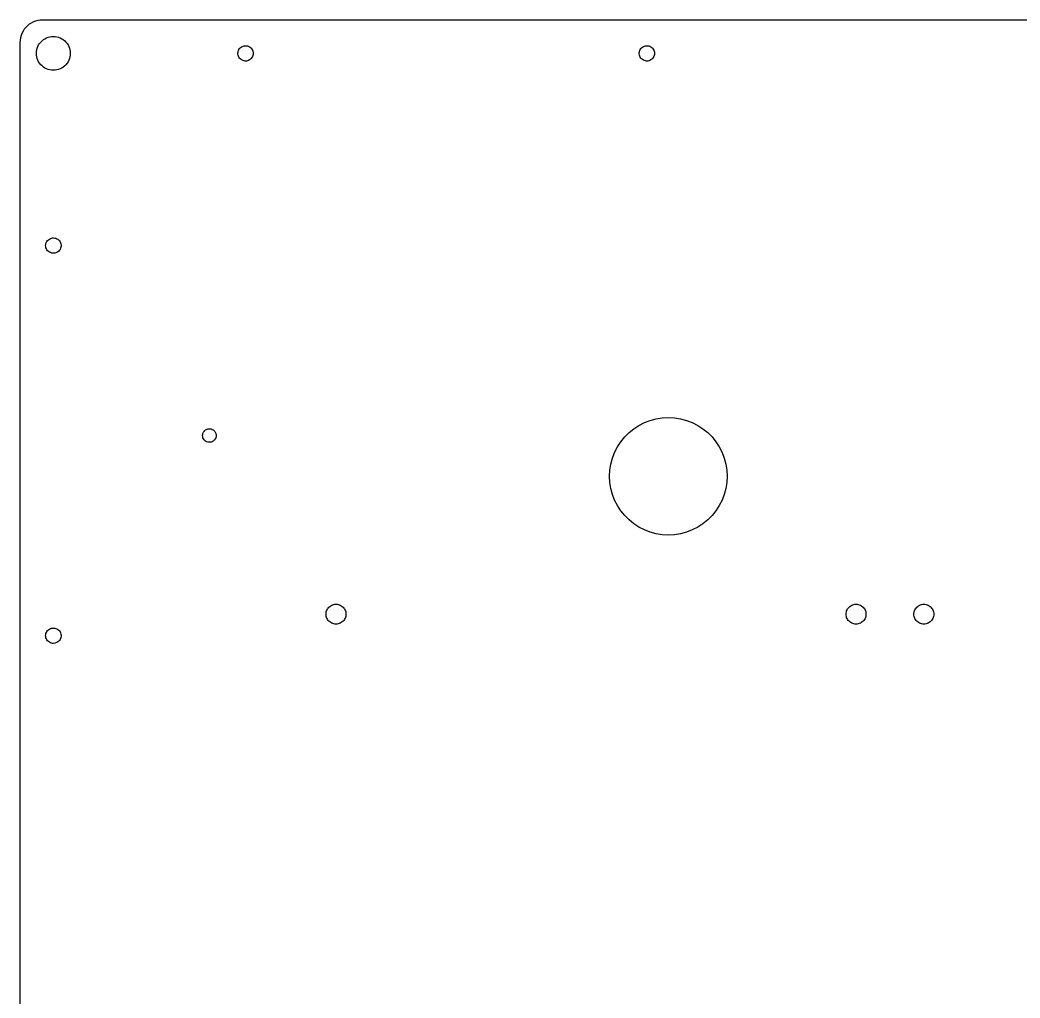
# Model space of a CAD drawing. Header units: metres. Extents: x -227 to 227, y -222 to 222.
# Drawn here: x -227.4 to -6.2, y 6.1 to 222.4 of the extents above; entities that cross this region are included whole.
import ezdxf

# ---------------------------------------------------------------- set-up
doc = ezdxf.new("R2010")
doc.units = ezdxf.units.M

msp = doc.modelspace()

# ---------------------------------------------------------------- linework, layer by layer
for p, q in [((-225.314, 221.42), (-225.721, 221.091)), ((-224.875, 221.705), (-225.314, 221.42)), ((-224.409, 221.943), (-224.875, 221.705)), ((-223.92, 222.13), (-224.409, 221.943)), ((-223.415, 222.266), (-223.92, 222.13)), ((-222.898, 222.348), (-223.415, 222.266)), ((-222.375, 222.375), (-222.898, 222.348)), ((222.375, 222.375), (-222.375, 222.375)), ((-226.943, 219.409), (-227.13, 218.92)), ((-226.705, 219.875), (-226.943, 219.409)), ((-226.42, 220.314), (-226.705, 219.875)), ((-226.091, 220.721), (-226.42, 220.314)), ((-225.721, 221.091), (-226.091, 220.721)), ((-227.348, 217.898), (-227.375, 217.375)), ((-227.375, 217.375), (-227.375, -217.375)), ((-227.266, 218.415), (-227.348, 217.898)), ((-227.13, 218.92), (-227.266, 218.415)), ((-223.426, 216.525), (-223.248, 216.875)), ((-223.248, 216.875), (-223.034, 217.204)), ((-223.034, 217.204), (-222.787, 217.509)), ((-222.787, 217.509), (-222.509, 217.787)), ((-222.509, 217.787), (-222.204, 218.034)), ((-222.204, 218.034), (-221.875, 218.248)), ((-221.875, 218.248), (-221.525, 218.426)), ((-221.525, 218.426), (-221.159, 218.566)), ((-221.159, 218.566), (-220.78, 218.668)), ((-220.78, 218.668), (-220.392, 218.729)), ((-220.392, 218.729), (-220, 218.75)), ((-220, 218.75), (-219.608, 218.729)), ((-219.608, 218.729), (-219.22, 218.668)), ((-219.22, 218.668), (-218.841, 218.566)), ((-218.841, 218.566), (-218.475, 218.426)), ((-218.475, 218.426), (-218.125, 218.248)), ((-218.125, 218.248), (-217.796, 218.034)), ((-217.796, 218.034), (-217.491, 217.787)), ((-217.491, 217.787), (-217.213, 217.509)), ((-217.213, 217.509), (-216.966, 217.204)), ((-216.966, 217.204), (-216.752, 216.875)), ((-216.752, 216.875), (-216.574, 216.525)), ((-223.75, 215), (-223.729, 215.392)), ((-223.729, 214.608), (-223.75, 215)), ((-223.729, 215.392), (-223.668, 215.78)), ((-223.668, 214.22), (-223.729, 214.608)), ((-223.668, 215.78), (-223.566, 216.159)), ((-223.566, 216.159), (-223.426, 216.525)), ((-216.574, 216.525), (-216.434, 216.159)), ((-216.434, 216.159), (-216.332, 215.78)), ((-216.332, 215.78), (-216.271, 215.392)), ((-216.271, 214.608), (-216.332, 214.22)), ((-216.271, 215.392), (-216.25, 215)), ((-216.25, 215), (-216.271, 214.608)), ((-179.195, 215.124), (-179.159, 215.37)), ((-179.195, 214.876), (-179.195, 215.124)), ((-179.159, 214.63), (-179.195, 214.876)), ((-179.159, 215.37), (-179.088, 215.607)), ((-179.088, 214.393), (-179.159, 214.63)), ((-179.088, 215.607), (-178.982, 215.832)), ((-178.982, 215.832), (-178.846, 216.039)), ((-178.846, 216.039), (-178.68, 216.224)), ((-178.68, 216.224), (-178.489, 216.383)), ((-178.489, 216.383), (-178.277, 216.512)), ((-178.277, 216.512), (-178.049, 216.609)), ((-178.049, 216.609), (-177.809, 216.672)), ((-177.809, 216.672), (-177.562, 216.699)), ((-177.562, 216.699), (-177.314, 216.69)), ((-177.314, 216.69), (-177.07, 216.645)), ((-177.07, 216.645), (-176.835, 216.565)), ((-176.835, 216.565), (-176.614, 216.451)), ((-176.614, 216.451), (-176.413, 216.307)), ((-176.413, 216.307), (-176.234, 216.134)), ((-176.234, 216.134), (-176.082, 215.938)), ((-176.082, 215.938), (-175.961, 215.722)), ((-175.961, 215.722), (-175.872, 215.49)), ((-175.872, 214.51), (-175.961, 214.278)), ((-175.872, 215.49), (-175.818, 215.248)), ((-175.818, 214.752), (-175.872, 214.51)), ((-175.818, 215.248), (-175.8, 215)), ((-175.8, 215), (-175.818, 214.752)), ((-90.4455, 215.124), (-90.4093, 215.37)), ((-90.4455, 214.876), (-90.4455, 215.124)), ((-90.4093, 214.63), (-90.4455, 214.876)), ((-90.4093, 215.37), (-90.3378, 215.607)), ((-90.3378, 214.393), (-90.4093, 214.63)), ((-90.3378, 215.607), (-90.2325, 215.832)), ((-90.2325, 215.832), (-90.0955, 216.039)), ((-90.0955, 216.039), (-89.9299, 216.224)), ((-89.9299, 216.224), (-89.7392, 216.383)), ((-89.7392, 216.383), (-89.5273, 216.512)), ((-89.5273, 216.512), (-89.2989, 216.609)), ((-89.2989, 216.609), (-89.0588, 216.672)), ((-89.0588, 216.672), (-88.8121, 216.699)), ((-88.8121, 216.699), (-88.5641, 216.69)), ((-88.5641, 216.69), (-88.32, 216.645)), ((-88.32, 216.645), (-88.0851, 216.565)), ((-88.0851, 216.565), (-87.8644, 216.451)), ((-87.8644, 216.451), (-87.6626, 216.307)), ((-87.6626, 216.307), (-87.4839, 216.134)), ((-87.4839, 216.134), (-87.3322, 215.938)), ((-87.3322, 215.938), (-87.2107, 215.722)), ((-87.2107, 215.722), (-87.1221, 215.49)), ((-87.1221, 214.51), (-87.2107, 214.278)), ((-87.1221, 215.49), (-87.0681, 215.248)), ((-87.0681, 214.752), (-87.1221, 214.51)), ((-87.0681, 215.248), (-87.05, 215)), ((-87.05, 215), (-87.0681, 214.752)), ((-223.566, 213.841), (-223.668, 214.22)), ((-223.426, 213.475), (-223.566, 213.841)), ((-223.248, 213.125), (-223.426, 213.475)), ((-223.034, 212.796), (-223.248, 213.125)), ((-222.787, 212.491), (-223.034, 212.796)), ((-222.509, 212.213), (-222.787, 212.491)), ((-217.213, 212.491), (-217.491, 212.213)), ((-216.966, 212.796), (-217.213, 212.491)), ((-216.752, 213.125), (-216.966, 212.796)), ((-216.574, 213.475), (-216.752, 213.125)), ((-216.434, 213.841), (-216.574, 213.475)), ((-216.332, 214.22), (-216.434, 213.841)), ((-178.982, 214.168), (-179.088, 214.393)), ((-178.846, 213.961), (-178.982, 214.168)), ((-178.68, 213.776), (-178.846, 213.961)), ((-178.489, 213.617), (-178.68, 213.776)), ((-178.277, 213.488), (-178.489, 213.617)), ((-178.049, 213.391), (-178.277, 213.488)), ((-177.809, 213.328), (-178.049, 213.391)), ((-177.562, 213.301), (-177.809, 213.328)), ((-177.314, 213.31), (-177.562, 213.301)), ((-177.07, 213.355), (-177.314, 213.31)), ((-176.835, 213.435), (-177.07, 213.355)), ((-176.614, 213.549), (-176.835, 213.435)), ((-176.413, 213.693), (-176.614, 213.549)), ((-176.234, 213.866), (-176.413, 213.693)), ((-176.082, 214.062), (-176.234, 213.866)), ((-175.961, 214.278), (-176.082, 214.062)), ((-90.2325, 214.168), (-90.3378, 214.393)), ((-90.0955, 213.961), (-90.2325, 214.168)), ((-89.9299, 213.776), (-90.0955, 213.961)), ((-89.7392, 213.617), (-89.9299, 213.776)), ((-89.5273, 213.488), (-89.7392, 213.617)), ((-89.2989, 213.391), (-89.5273, 213.488)), ((-89.0588, 213.328), (-89.2989, 213.391)), ((-88.8121, 213.301), (-89.0588, 213.328)), ((-88.5641, 213.31), (-88.8121, 213.301)), ((-88.32, 213.355), (-88.5641, 213.31)), ((-88.0851, 213.435), (-88.32, 213.355)), ((-87.8644, 213.549), (-88.0851, 213.435)), ((-87.6626, 213.693), (-87.8644, 213.549)), ((-87.4839, 213.866), (-87.6626, 213.693)), ((-87.3322, 214.062), (-87.4839, 213.866)), ((-87.2107, 214.278), (-87.3322, 214.062)), ((-222.204, 211.966), (-222.509, 212.213)), ((-221.875, 211.752), (-222.204, 211.966)), ((-221.525, 211.574), (-221.875, 211.752)), ((-221.159, 211.434), (-221.525, 211.574)), ((-220.78, 211.332), (-221.159, 211.434)), ((-220.392, 211.271), (-220.78, 211.332)), ((-220, 211.25), (-220.392, 211.271)), ((-219.608, 211.271), (-220, 211.25)), ((-219.22, 211.332), (-219.608, 211.271)), ((-218.841, 211.434), (-219.22, 211.332)), ((-218.475, 211.574), (-218.841, 211.434)), ((-218.125, 211.752), (-218.475, 211.574)), ((-217.796, 211.966), (-218.125, 211.752)), ((-217.491, 212.213), (-217.796, 211.966)), ((-221.7, 172.5), (-221.682, 172.748)), ((-221.682, 172.252), (-221.7, 172.5)), ((-221.682, 172.748), (-221.628, 172.99)), ((-221.628, 172.99), (-221.539, 173.222)), ((-221.539, 173.222), (-221.418, 173.438)), ((-221.418, 173.438), (-221.266, 173.634)), ((-221.266, 173.634), (-221.087, 173.807)), ((-221.087, 173.807), (-220.886, 173.951)), ((-220.886, 173.951), (-220.665, 174.065)), ((-220.665, 174.065), (-220.43, 174.145)), ((-220.43, 174.145), (-220.186, 174.19)), ((-220.186, 174.19), (-219.938, 174.199)), ((-219.938, 174.199), (-219.691, 174.172)), ((-219.691, 174.172), (-219.451, 174.109)), ((-219.451, 174.109), (-219.223, 174.012)), ((-219.223, 174.012), (-219.011, 173.883)), ((-219.011, 173.883), (-218.82, 173.724)), ((-218.82, 173.724), (-218.654, 173.539)), ((-218.654, 173.539), (-218.518, 173.332)), ((-218.518, 173.332), (-218.412, 173.107)), ((-218.412, 173.107), (-218.341, 172.87)), ((-218.341, 172.87), (-218.305, 172.624)), ((-218.305, 172.624), (-218.305, 172.376)), ((-221.628, 172.01), (-221.682, 172.252)), ((-221.539, 171.778), (-221.628, 172.01)), ((-221.418, 171.562), (-221.539, 171.778)), ((-221.266, 171.366), (-221.418, 171.562)), ((-221.087, 171.193), (-221.266, 171.366)), ((-220.886, 171.049), (-221.087, 171.193)), ((-220.665, 170.935), (-220.886, 171.049)), ((-220.43, 170.855), (-220.665, 170.935)), ((-220.186, 170.81), (-220.43, 170.855)), ((-219.938, 170.801), (-220.186, 170.81)), ((-219.691, 170.828), (-219.938, 170.801)), ((-219.451, 170.891), (-219.691, 170.828)), ((-219.223, 170.988), (-219.451, 170.891)), ((-219.011, 171.117), (-219.223, 170.988)), ((-218.82, 171.276), (-219.011, 171.117)), ((-218.654, 171.461), (-218.82, 171.276)), ((-218.518, 171.668), (-218.654, 171.461)), ((-218.412, 171.893), (-218.518, 171.668)), ((-218.341, 172.13), (-218.412, 171.893)), ((-218.305, 172.376), (-218.341, 172.13)), ((-91.6412, 132.017), (-90.5, 132.758)), ((-90.5, 132.758), (-89.2876, 133.376)), ((-89.2876, 133.376), (-88.0172, 133.864)), ((-88.0172, 133.864), (-86.7029, 134.216)), ((-86.7029, 134.216), (-85.3589, 134.429)), ((-85.3589, 134.429), (-84, 134.5)), ((-84, 134.5), (-82.6411, 134.429)), ((-82.6411, 134.429), (-81.2971, 134.216)), ((-81.2971, 134.216), (-79.9828, 133.864)), ((-79.9828, 133.864), (-78.7124, 133.376)), ((-78.7124, 133.376), (-77.5, 132.758)), ((-77.5, 132.758), (-76.3588, 132.017)), ((-187, 130.5), (-186.98, 130.747)), ((-186.98, 130.253), (-187, 130.5)), ((-186.98, 130.747), (-186.919, 130.987)), ((-186.919, 130.987), (-186.819, 131.214)), ((-186.819, 131.214), (-186.684, 131.421)), ((-186.684, 131.421), (-186.516, 131.604)), ((-186.516, 131.604), (-186.32, 131.756)), ((-186.32, 131.756), (-186.103, 131.874)), ((-186.103, 131.874), (-185.868, 131.954)), ((-185.868, 131.954), (-185.624, 131.995)), ((-185.624, 131.995), (-185.376, 131.995)), ((-185.376, 131.995), (-185.132, 131.954)), ((-185.132, 131.954), (-184.897, 131.874)), ((-184.897, 131.874), (-184.68, 131.756)), ((-184.68, 131.756), (-184.484, 131.604)), ((-184.484, 131.604), (-184.316, 131.421)), ((-184.316, 131.421), (-184.181, 131.214)), ((-184.181, 131.214), (-184.081, 130.987)), ((-184.081, 130.987), (-184.02, 130.747)), ((-184.02, 130.747), (-184, 130.5)), ((-184, 130.5), (-184.02, 130.253)), ((-93.6609, 130.199), (-92.6987, 131.161)), ((-92.6987, 131.161), (-91.6412, 132.017)), ((-76.3588, 132.017), (-75.3013, 131.161)), ((-75.3013, 131.161), (-74.3391, 130.199)), ((-186.919, 130.013), (-186.98, 130.253)), ((-186.819, 129.786), (-186.919, 130.013)), ((-186.684, 129.579), (-186.819, 129.786)), ((-186.516, 129.396), (-186.684, 129.579)), ((-186.32, 129.244), (-186.516, 129.396)), ((-186.103, 129.126), (-186.32, 129.244)), ((-185.868, 129.046), (-186.103, 129.126)), ((-185.624, 129.005), (-185.868, 129.046)), ((-185.376, 129.005), (-185.624, 129.005)), ((-185.132, 129.046), (-185.376, 129.005)), ((-184.897, 129.126), (-185.132, 129.046)), ((-184.68, 129.244), (-184.897, 129.126)), ((-184.484, 129.396), (-184.68, 129.244)), ((-184.316, 129.579), (-184.484, 129.396)), ((-184.181, 129.786), (-184.316, 129.579)), ((-184.081, 130.013), (-184.181, 129.786)), ((-184.02, 130.253), (-184.081, 130.013)), ((-95.2583, 128), (-94.5172, 129.141)), ((-94.5172, 129.141), (-93.6609, 130.199)), ((-74.3391, 130.199), (-73.4828, 129.141)), ((-73.4828, 129.141), (-72.7417, 128)), ((-96.3637, 125.517), (-95.8761, 126.788)), ((-95.8761, 126.788), (-95.2583, 128)), ((-72.7417, 128), (-72.1239, 126.788)), ((-72.1239, 126.788), (-71.6363, 125.517)), ((-96.9288, 122.859), (-96.7159, 124.203)), ((-96.7159, 124.203), (-96.3637, 125.517)), ((-71.6363, 125.517), (-71.2841, 124.203)), ((-71.2841, 124.203), (-71.0712, 122.859)), ((-97, 121.5), (-96.9288, 122.859)), ((-71.0712, 122.859), (-71, 121.5)), ((-96.9288, 120.141), (-97, 121.5)), ((-96.7159, 118.797), (-96.9288, 120.141)), ((-71.0712, 120.141), (-71.2841, 118.797)), ((-71, 121.5), (-71.0712, 120.141)), ((-96.3637, 117.483), (-96.7159, 118.797)), ((-95.8761, 116.212), (-96.3637, 117.483)), ((-71.6363, 117.483), (-72.1239, 116.212)), ((-71.2841, 118.797), (-71.6363, 117.483)), ((-95.2583, 115), (-95.8761, 116.212)), ((-94.5172, 113.859), (-95.2583, 115)), ((-72.7417, 115), (-73.4828, 113.859)), ((-72.1239, 116.212), (-72.7417, 115)), ((-93.6609, 112.801), (-94.5172, 113.859)), ((-92.6987, 111.839), (-93.6609, 112.801)), ((-74.3391, 112.801), (-75.3013, 111.839)), ((-73.4828, 113.859), (-74.3391, 112.801)), ((-91.6412, 110.983), (-92.6987, 111.839)), ((-90.5, 110.242), (-91.6412, 110.983)), ((-76.3588, 110.983), (-77.5, 110.242)), ((-75.3013, 111.839), (-76.3588, 110.983)), ((-89.2876, 109.624), (-90.5, 110.242)), ((-88.0172, 109.136), (-89.2876, 109.624)), ((-86.7029, 108.784), (-88.0172, 109.136)), ((-85.3589, 108.571), (-86.7029, 108.784)), ((-84, 108.5), (-85.3589, 108.571)), ((-82.6411, 108.571), (-84, 108.5)), ((-81.2971, 108.784), (-82.6411, 108.571)), ((-79.9828, 109.136), (-81.2971, 108.784)), ((-78.7124, 109.624), (-79.9828, 109.136)), ((-77.5, 110.242), (-78.7124, 109.624)), ((-158.67, 92.8628), (-158.455, 92.9821)), ((-158.455, 92.9821), (-158.227, 93.0765)), ((-158.227, 93.0765), (-157.99, 93.1448)), ((-157.99, 93.1448), (-157.746, 93.1862)), ((-157.746, 93.1862), (-157.5, 93.2)), ((-157.5, 93.2), (-157.254, 93.1862)), ((-157.254, 93.1862), (-157.01, 93.1448)), ((-157.01, 93.1448), (-156.773, 93.0765)), ((-156.773, 93.0765), (-156.545, 92.9821)), ((-156.545, 92.9821), (-156.33, 92.8628)), ((-43.6705, 92.8628), (-43.4545, 92.9821)), ((-43.4545, 92.9821), (-43.2266, 93.0765)), ((-43.2266, 93.0765), (-42.9895, 93.1448)), ((-42.9895, 93.1448), (-42.7463, 93.1862)), ((-42.7463, 93.1862), (-42.5, 93.2)), ((-42.5, 93.2), (-42.2537, 93.1862)), ((-42.2537, 93.1862), (-42.0105, 93.1448)), ((-42.0105, 93.1448), (-41.7734, 93.0765)), ((-41.7734, 93.0765), (-41.5455, 92.9821)), ((-41.5455, 92.9821), (-41.3295, 92.8628)), ((-28.6705, 92.8628), (-28.4545, 92.9821)), ((-28.4545, 92.9821), (-28.2266, 93.0765)), ((-28.2266, 93.0765), (-27.9895, 93.1448)), ((-27.9895, 93.1448), (-27.7463, 93.1862)), ((-27.7463, 93.1862), (-27.5, 93.2)), ((-27.5, 93.2), (-27.2537, 93.1862)), ((-27.2537, 93.1862), (-27.0105, 93.1448)), ((-27.0105, 93.1448), (-26.7734, 93.0765)), ((-26.7734, 93.0765), (-26.5455, 92.9821)), ((-26.5455, 92.9821), (-26.3295, 92.8628)), ((-159.7, 91), (-159.686, 91.2463)), ((-159.686, 90.7537), (-159.7, 91)), ((-159.686, 91.2463), (-159.645, 91.4895)), ((-159.645, 90.5105), (-159.686, 90.7537)), ((-159.645, 91.4895), (-159.577, 91.7266)), ((-159.577, 91.7266), (-159.482, 91.9545)), ((-159.482, 91.9545), (-159.363, 92.1705)), ((-159.363, 92.1705), (-159.22, 92.3717)), ((-159.22, 92.3717), (-159.056, 92.5556)), ((-159.056, 92.5556), (-158.872, 92.72)), ((-158.872, 92.72), (-158.67, 92.8628)), ((-156.33, 92.8628), (-156.128, 92.72)), ((-156.128, 92.72), (-155.944, 92.5556)), ((-155.944, 92.5556), (-155.78, 92.3717)), ((-155.78, 92.3717), (-155.637, 92.1705)), ((-155.637, 92.1705), (-155.518, 91.9545)), ((-155.518, 91.9545), (-155.423, 91.7266)), ((-155.423, 91.7266), (-155.355, 91.4895)), ((-155.355, 91.4895), (-155.314, 91.2463)), ((-155.314, 90.7537), (-155.355, 90.5105)), ((-155.314, 91.2463), (-155.3, 91)), ((-155.3, 91), (-155.314, 90.7537)), ((-44.7, 91), (-44.6862, 91.2463)), ((-44.6862, 90.7537), (-44.7, 91)), ((-44.6862, 91.2463), (-44.6448, 91.4895)), ((-44.6448, 90.5105), (-44.6862, 90.7537)), ((-44.6448, 91.4895), (-44.5765, 91.7266)), ((-44.5765, 91.7266), (-44.4821, 91.9545)), ((-44.4821, 91.9545), (-44.3628, 92.1705)), ((-44.3628, 92.1705), (-44.22, 92.3717)), ((-44.22, 92.3717), (-44.0556, 92.5556)), ((-44.0556, 92.5556), (-43.8717, 92.72)), ((-43.8717, 92.72), (-43.6705, 92.8628)), ((-41.3295, 92.8628), (-41.1283, 92.72)), ((-41.1283, 92.72), (-40.9444, 92.5556)), ((-40.9444, 92.5556), (-40.78, 92.3717)), ((-40.78, 92.3717), (-40.6372, 92.1705)), ((-40.6372, 92.1705), (-40.5179, 91.9545)), ((-40.5179, 91.9545), (-40.4234, 91.7266)), ((-40.4234, 91.7266), (-40.3551, 91.4895)), ((-40.3551, 91.4895), (-40.3138, 91.2463)), ((-40.3138, 90.7537), (-40.3551, 90.5105)), ((-40.3138, 91.2463), (-40.3, 91)), ((-40.3, 91), (-40.3138, 90.7537)), ((-29.7, 91), (-29.6862, 91.2463)), ((-29.6862, 90.7537), (-29.7, 91)), ((-29.6862, 91.2463), (-29.6448, 91.4895)), ((-29.6448, 90.5105), (-29.6862, 90.7537)), ((-29.6448, 91.4895), (-29.5765, 91.7266)), ((-29.5765, 91.7266), (-29.4821, 91.9545)), ((-29.4821, 91.9545), (-29.3628, 92.1705)), ((-29.3628, 92.1705), (-29.22, 92.3717)), ((-29.22, 92.3717), (-29.0556, 92.5556)), ((-29.0556, 92.5556), (-28.8717, 92.72)), ((-28.8717, 92.72), (-28.6705, 92.8628)), ((-26.3295, 92.8628), (-26.1283, 92.72)), ((-26.1283, 92.72), (-25.9444, 92.5556)), ((-25.9444, 92.5556), (-25.78, 92.3717)), ((-25.78, 92.3717), (-25.6372, 92.1705)), ((-25.6372, 92.1705), (-25.5179, 91.9545)), ((-25.5179, 91.9545), (-25.4234, 91.7266)), ((-25.4234, 91.7266), (-25.3551, 91.4895)), ((-25.3551, 91.4895), (-25.3138, 91.2463)), ((-25.3138, 90.7537), (-25.3551, 90.5105)), ((-25.3138, 91.2463), (-25.3, 91)), ((-25.3, 91), (-25.3138, 90.7537)), ((-159.577, 90.2734), (-159.645, 90.5105)), ((-159.482, 90.0455), (-159.577, 90.2734)), ((-159.363, 89.8295), (-159.482, 90.0455)), ((-159.22, 89.6283), (-159.363, 89.8295)), ((-159.056, 89.4444), (-159.22, 89.6283)), ((-158.872, 89.28), (-159.056, 89.4444)), ((-158.67, 89.1372), (-158.872, 89.28)), ((-158.455, 89.0179), (-158.67, 89.1372)), ((-158.227, 88.9234), (-158.455, 89.0179)), ((-157.99, 88.8551), (-158.227, 88.9234)), ((-157.746, 88.8138), (-157.99, 88.8551)), ((-157.5, 88.8), (-157.746, 88.8138)), ((-157.254, 88.8138), (-157.5, 88.8)), ((-157.01, 88.8551), (-157.254, 88.8138)), ((-156.773, 88.9234), (-157.01, 88.8551)), ((-156.545, 89.0179), (-156.773, 88.9234)), ((-156.33, 89.1372), (-156.545, 89.0179)), ((-156.128, 89.28), (-156.33, 89.1372)), ((-155.944, 89.4444), (-156.128, 89.28)), ((-155.78, 89.6283), (-155.944, 89.4444)), ((-155.637, 89.8295), (-155.78, 89.6283)), ((-155.518, 90.0455), (-155.637, 89.8295)), ((-155.423, 90.2734), (-155.518, 90.0455)), ((-155.355, 90.5105), (-155.423, 90.2734)), ((-44.5765, 90.2734), (-44.6448, 90.5105)), ((-44.4821, 90.0455), (-44.5765, 90.2734)), ((-44.3628, 89.8295), (-44.4821, 90.0455)), ((-44.22, 89.6283), (-44.3628, 89.8295)), ((-44.0556, 89.4444), (-44.22, 89.6283)), ((-43.8717, 89.28), (-44.0556, 89.4444)), ((-43.6705, 89.1372), (-43.8717, 89.28)), ((-43.4545, 89.0179), (-43.6705, 89.1372)), ((-43.2266, 88.9234), (-43.4545, 89.0179)), ((-42.9895, 88.8551), (-43.2266, 88.9234)), ((-42.7463, 88.8138), (-42.9895, 88.8551)), ((-42.5, 88.8), (-42.7463, 88.8138)), ((-42.2537, 88.8138), (-42.5, 88.8)), ((-42.0105, 88.8551), (-42.2537, 88.8138)), ((-41.7734, 88.9234), (-42.0105, 88.8551)), ((-41.5455, 89.0179), (-41.7734, 88.9234)), ((-41.3295, 89.1372), (-41.5455, 89.0179)), ((-41.1283, 89.28), (-41.3295, 89.1372)), ((-40.9444, 89.4444), (-41.1283, 89.28)), ((-40.78, 89.6283), (-40.9444, 89.4444)), ((-40.6372, 89.8295), (-40.78, 89.6283)), ((-40.5179, 90.0455), (-40.6372, 89.8295)), ((-40.4234, 90.2734), (-40.5179, 90.0455)), ((-40.3551, 90.5105), (-40.4234, 90.2734)), ((-29.5765, 90.2734), (-29.6448, 90.5105)), ((-29.4821, 90.0455), (-29.5765, 90.2734)), ((-29.3628, 89.8295), (-29.4821, 90.0455)), ((-29.22, 89.6283), (-29.3628, 89.8295)), ((-29.0556, 89.4444), (-29.22, 89.6283)), ((-28.8717, 89.28), (-29.0556, 89.4444)), ((-28.6705, 89.1372), (-28.8717, 89.28)), ((-28.4545, 89.0179), (-28.6705, 89.1372)), ((-28.2266, 88.9234), (-28.4545, 89.0179)), ((-27.9895, 88.8551), (-28.2266, 88.9234)), ((-27.7463, 88.8138), (-27.9895, 88.8551)), ((-27.5, 88.8), (-27.7463, 88.8138)), ((-27.2537, 88.8138), (-27.5, 88.8)), ((-27.0105, 88.8551), (-27.2537, 88.8138)), ((-26.7734, 88.9234), (-27.0105, 88.8551)), ((-26.5455, 89.0179), (-26.7734, 88.9234)), ((-26.3295, 89.1372), (-26.5455, 89.0179)), ((-26.1283, 89.28), (-26.3295, 89.1372)), ((-25.9444, 89.4444), (-26.1283, 89.28)), ((-25.78, 89.6283), (-25.9444, 89.4444)), ((-25.6372, 89.8295), (-25.78, 89.6283)), ((-25.5179, 90.0455), (-25.6372, 89.8295)), ((-25.4234, 90.2734), (-25.5179, 90.0455)), ((-25.3551, 90.5105), (-25.4234, 90.2734)), ((-221.7, 86.25), (-221.682, 86.4975)), ((-221.682, 86.0025), (-221.7, 86.25)), ((-221.682, 86.4975), (-221.628, 86.7398)), ((-221.628, 86.7398), (-221.539, 86.9716)), ((-221.539, 86.9716), (-221.418, 87.188)), ((-221.418, 87.188), (-221.266, 87.3844)), ((-221.266, 87.3844), (-221.087, 87.5567)), ((-221.087, 87.5567), (-220.886, 87.7011)), ((-220.886, 87.7011), (-220.665, 87.8146)), ((-220.665, 87.8146), (-220.43, 87.8947)), ((-220.43, 87.8947), (-220.186, 87.9398)), ((-220.186, 87.9398), (-219.938, 87.9489)), ((-219.938, 87.9489), (-219.691, 87.9217)), ((-219.691, 87.9217), (-219.451, 87.8589)), ((-219.451, 87.8589), (-219.223, 87.7619)), ((-219.223, 87.7619), (-219.011, 87.6326)), ((-219.011, 87.6326), (-218.82, 87.4738)), ((-218.82, 87.4738), (-218.654, 87.289)), ((-218.654, 87.289), (-218.518, 87.082)), ((-218.518, 87.082), (-218.412, 86.8573)), ((-218.412, 86.8573), (-218.341, 86.6196)), ((-218.341, 86.6196), (-218.305, 86.3741)), ((-218.305, 86.3741), (-218.305, 86.1259)), ((-221.628, 85.7602), (-221.682, 86.0025)), ((-221.539, 85.5284), (-221.628, 85.7602)), ((-221.418, 85.312), (-221.539, 85.5284)), ((-221.266, 85.1156), (-221.418, 85.312)), ((-221.087, 84.9433), (-221.266, 85.1156)), ((-220.886, 84.7989), (-221.087, 84.9433)), ((-220.665, 84.6854), (-220.886, 84.7989)), ((-220.43, 84.6053), (-220.665, 84.6854)), ((-220.186, 84.5602), (-220.43, 84.6053)), ((-219.938, 84.5511), (-220.186, 84.5602)), ((-219.691, 84.5783), (-219.938, 84.5511)), ((-219.451, 84.6411), (-219.691, 84.5783)), ((-219.223, 84.7381), (-219.451, 84.6411)), ((-219.011, 84.8674), (-219.223, 84.7381)), ((-218.82, 85.0262), (-219.011, 84.8674)), ((-218.654, 85.211), (-218.82, 85.0262)), ((-218.518, 85.418), (-218.654, 85.211)), ((-218.412, 85.6427), (-218.518, 85.418)), ((-218.341, 85.8804), (-218.412, 85.6427)), ((-218.305, 86.1259), (-218.341, 85.8804))]:
    msp.add_line(p, q)

doc.saveas('drawing.dxf')
